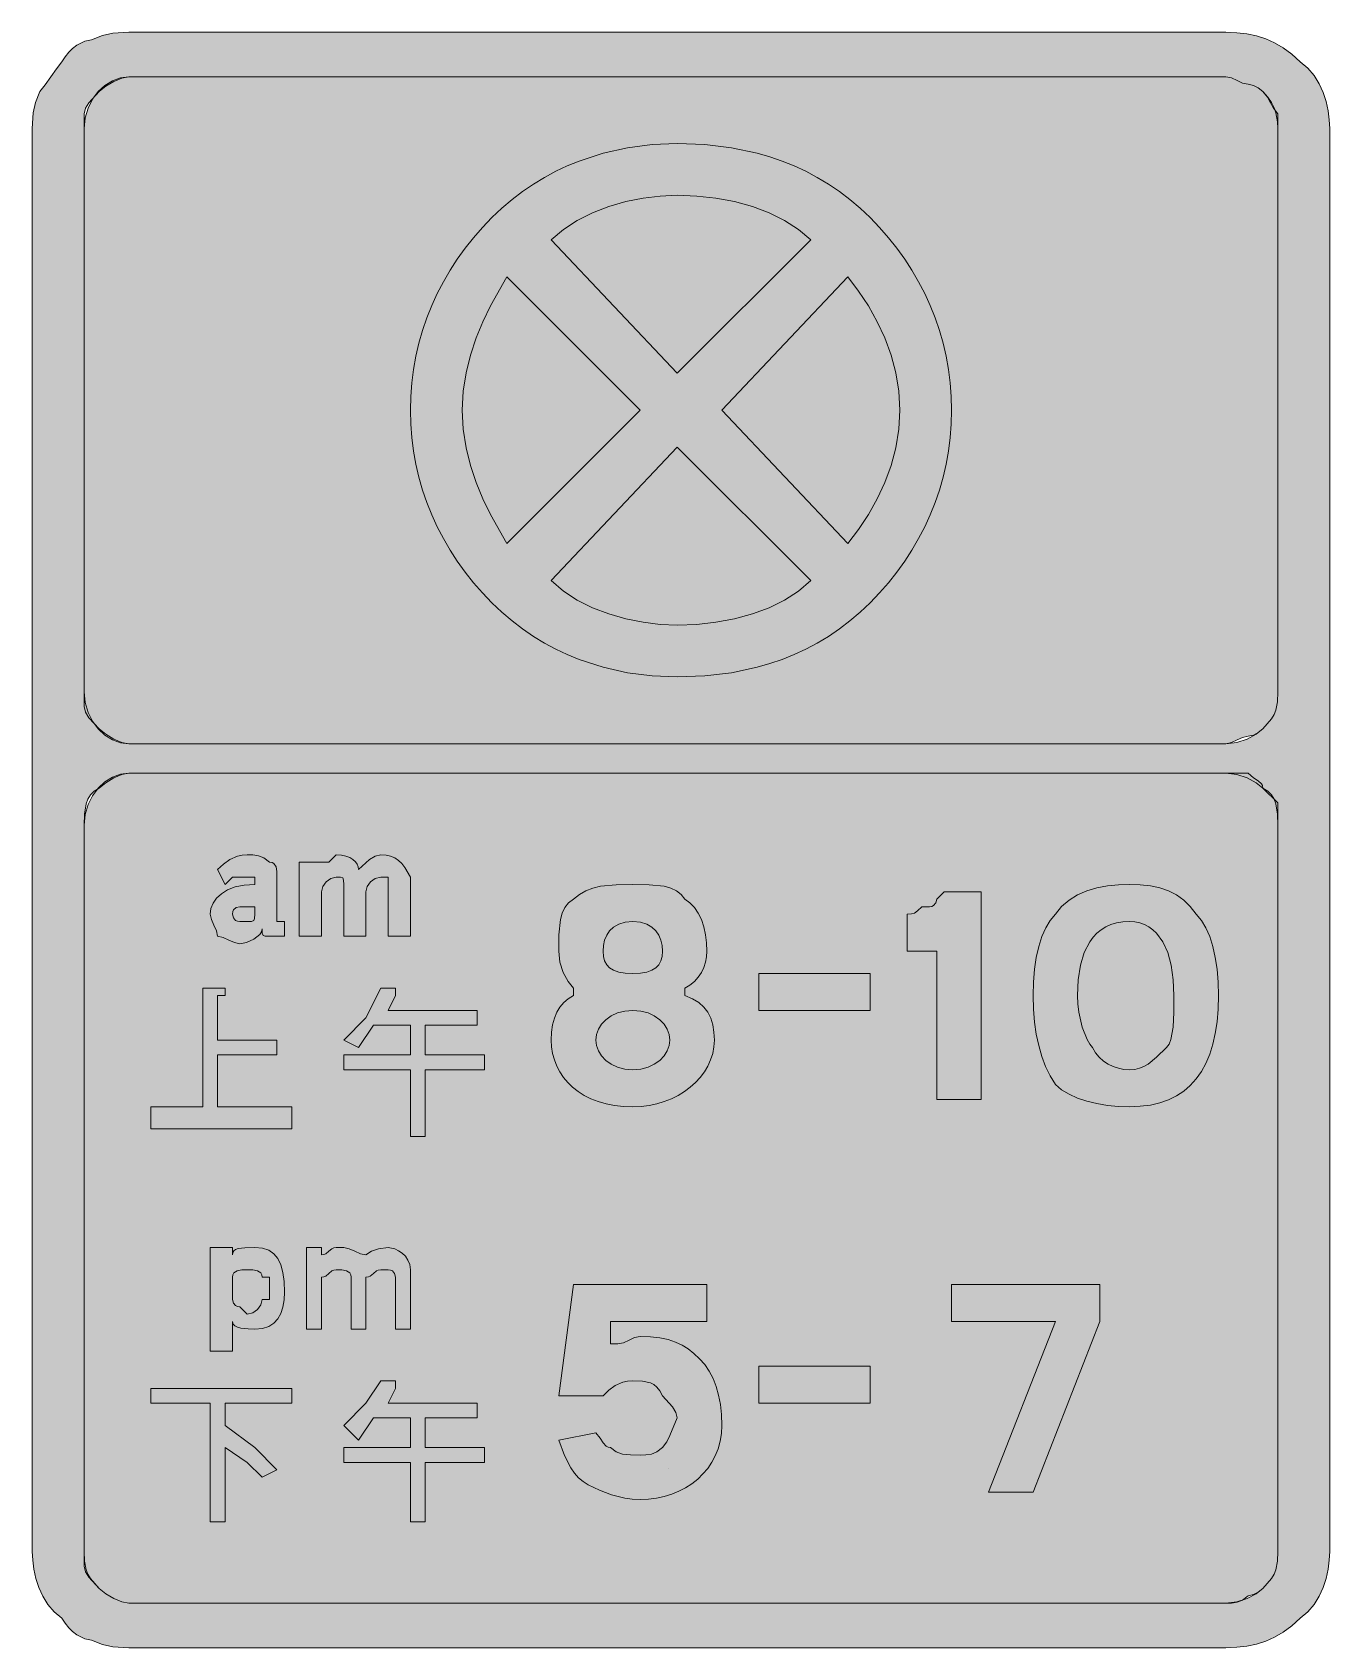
# Model space of a CAD drawing. Header units: metres. Extents: x 179 to 389, y 5 to 267.
import ezdxf

# ---------------------------------------------------------------- set-up
doc = ezdxf.new("R2010")
doc.units = ezdxf.units.M
for name, color, linetype, true_color in [('FILL_BLACK_000000', 7, 'Continuous', 0x000000), ('FILL_BLUE_0000FF', 7, 'Continuous', 0x0000ff), ('FILL_RED_FF0000', 7, 'Continuous', 0xff0000), ('FILL_WHITE_FFFFFF', 7, 'Continuous', 0xffffff), ('STROKE_BLACK_000000', 7, 'Continuous', 0x000000)]:
    doc.layers.add(name, color=color, linetype=linetype, true_color=true_color)

msp = doc.modelspace()

# ---------------------------------------------------------------- hatches: boundary and pattern name
at = {"layer": 'FILL_BLACK_000000', "true_color": 0x000000}
h = msp.add_hatch(color=7, dxfattribs=at)
h.dxf.hatch_style = 1
h.paths.add_polyline_path([(377.11, 266.07), (378.6, 265.59), (380.04, 264.94), (381.43, 264.11), (382.8, 263.08), (384.15, 261.84), (385.39, 260.83), (386.42, 259.65), (387.25, 258.32), (387.9, 256.89), (388.38, 255.41), (388.71, 253.91), (388.89, 252.44), (388.95, 251.04), (388.95, 20.64), (388.89, 19.24), (388.71, 17.77), (388.38, 16.27), (387.9, 14.79), (387.25, 13.36), (386.42, 12.03), (385.39, 10.85), (384.15, 9.84), (382.8, 8.6), (381.43, 7.57), (380.04, 6.74), (378.6, 6.09), (377.11, 5.61), (375.54, 5.28), (373.9, 5.1), (372.15, 5.04), (194.55, 5.04), (192, 5.19), (190.33, 5.55), (188.55, 6.24), (187.46, 6.46), (186.15, 7.14), (185.48, 7.65), (184.84, 8.27), (184.25, 9), (183.75, 9.84), (182.51, 10.85), (181.48, 12.03), (180.65, 13.36), (180, 14.79), (179.52, 16.27), (179.19, 17.77), (179.01, 19.24), (178.95, 20.64), (178.95, 251.04), (179.1, 253.59), (179.46, 255.26), (180.15, 257.04), (181.05, 258.13), (181.95, 259.44), (182.85, 260.75), (183.75, 261.84), (184.25, 262.68), (184.84, 263.42), (185.48, 264.03), (186.15, 264.54), (187.46, 265.22), (188.55, 265.44), (190.33, 266.13), (192, 266.49), (194.55, 266.64), (372.15, 266.64), (373.9, 266.58), (375.54, 266.4), (377.11, 266.07)])
h.paths.add_polyline_path([(190.84, 145.12), (189.75, 144.24), (188.96, 143.74), (188.36, 143.13), (187.94, 142.45), (187.65, 141.69), (187.39, 140.02), (187.35, 138.24), (187.35, 20.64), (187.35, 18.24), (187.56, 17.34), (188.1, 16.44), (189.75, 14.64), (190.84, 13.76), (192.15, 12.99), (193.46, 12.45), (194.55, 12.24), (372.15, 12.24), (373.93, 12.45), (375.6, 12.99), (377.04, 13.76), (378.15, 14.64), (379.54, 16.25), (379.96, 16.96), (380.25, 17.64), (380.51, 19.03), (380.55, 20.64), (380.55, 138.24), (380.51, 140.02), (380.25, 141.69), (379.96, 142.45), (379.54, 143.13), (378.94, 143.74), (378.15, 144.24), (377.04, 145.12), (375.6, 145.89), (373.93, 146.43), (372.15, 146.64), (194.55, 146.64), (193.46, 146.43), (192.15, 145.89), (190.84, 145.12)], flags=16)
h.paths.add_polyline_path([(373.93, 151.65), (375.6, 152.19), (377.04, 152.96), (378.15, 153.84), (379.54, 155.45), (379.96, 156.16), (380.25, 156.84), (380.51, 158.23), (380.55, 159.84), (380.55, 251.04), (380.51, 252.15), (380.25, 253.59), (379.96, 254.4), (379.54, 255.26), (378.94, 256.14), (378.15, 257.04), (377.4, 257.64), (376.63, 258.05), (375.75, 258.24), (374.85, 258.43), (373.95, 258.84), (373.05, 259.25), (372.15, 259.44), (194.55, 259.44), (193.46, 259.23), (192.15, 258.69), (190.84, 257.92), (189.75, 257.04), (188.1, 255.24), (187.56, 254.34), (187.35, 253.44), (187.35, 251.04), (187.35, 159.84), (187.51, 158.1), (187.97, 156.5), (188.68, 155.07), (189.6, 153.84), (190.69, 152.83), (191.91, 152.08), (193.21, 151.6), (194.55, 151.44), (372.15, 151.44), (373.93, 151.65)], flags=16)
h = msp.add_hatch(color=7, dxfattribs=at)
h.dxf.hatch_style = 1
h.paths.add_polyline_path([(217.35, 120.24), (216.66, 120.26), (216.3, 120.39), (216.17, 120.75), (216.15, 121.44), (216.04, 120.99), (215.76, 120.56), (214.8, 119.79), (213.62, 119.25), (212.55, 119.04), (211.65, 119.23), (210.75, 119.64), (209.85, 120.05), (208.95, 120.24), (208.76, 121.14), (208.35, 122.04), (207.94, 122.94), (207.75, 123.84), (207.86, 124.74), (208.2, 125.6), (208.76, 126.41), (209.55, 127.14), (210.56, 127.75), (211.8, 128.23), (213.26, 128.53), (214.95, 128.64), (214.95, 129.84), (213.75, 129.84), (211.35, 129.84), (210.15, 128.64), (208.95, 131.04), (209.87, 131.92), (210.9, 132.69), (212.16, 133.23), (212.9, 133.39), (213.75, 133.44), (214.65, 133.42), (215.55, 133.29), (216.45, 132.93), (217.35, 132.24), (217.75, 132.19), (218.04, 132.03), (218.4, 131.49), (218.53, 130.72), (218.55, 129.84), (218.55, 122.64), (219.75, 122.64), (219.75, 120.24), (217.35, 120.24)])
h.paths.add_polyline_path([(211.86, 122.83), (212.15, 122.69), (212.55, 122.64), (213.75, 122.64), (214.44, 122.66), (214.8, 122.79), (214.93, 123.15), (214.95, 123.84), (214.95, 125.04), (212.55, 125.04), (211.95, 124.89), (211.54, 124.53), (211.4, 124.24), (211.35, 123.84), (211.5, 123.24), (211.86, 122.83)], flags=16)
h = msp.add_hatch(color=7, dxfattribs=at)
h.dxf.hatch_style = 1
h.paths.add_polyline_path([(234.47, 129.63), (233.7, 129.09), (233.16, 128.32), (232.95, 127.44), (232.95, 120.24), (229.35, 120.24), (229.35, 128.64), (229.33, 129.33), (229.2, 129.69), (228.84, 129.82), (228.15, 129.84), (227.27, 129.63), (226.5, 129.09), (225.96, 128.32), (225.75, 127.44), (225.75, 120.24), (222.15, 120.24), (222.15, 132.24), (225.75, 132.24), (226.95, 132.24), (228.15, 133.44), (228.99, 133.39), (229.72, 133.23), (230.34, 133), (230.85, 132.69), (231.24, 132.33), (231.52, 131.92), (231.69, 131.49), (231.75, 131.04), (233.55, 132.69), (234.45, 133.23), (235.35, 133.44), (236.2, 133.38), (236.94, 133.21), (237.61, 132.93), (238.2, 132.54), (238.74, 132.03), (239.23, 131.41), (240.15, 129.84), (240.15, 128.64), (240.15, 120.24), (236.55, 120.24), (236.55, 128.64), (236.55, 129.84), (235.35, 129.84), (234.47, 129.63)])
h = msp.add_hatch(color=7, dxfattribs=at)
h.dxf.hatch_style = 1
h.paths.add_polyline_path([(271.81, 93.12), (270.54, 93.48), (269.37, 93.94), (268.28, 94.48), (267.29, 95.09), (266.4, 95.79), (265.61, 96.56), (264.91, 97.39), (264.32, 98.28), (263.83, 99.22), (263.45, 100.22), (263.17, 101.25), (263.01, 102.33), (262.95, 103.44), (263.01, 104.73), (263.17, 105.91), (263.46, 106.98), (263.85, 107.94), (264.36, 108.78), (264.97, 109.51), (265.71, 110.13), (266.55, 110.64), (266.55, 111.84), (265.67, 112.95), (264.9, 114.39), (264.36, 116.06), (264.15, 117.84), (264.19, 120.5), (264.45, 122.94), (264.74, 124), (265.16, 124.93), (265.76, 125.68), (266.55, 126.24), (267.5, 127.03), (268.56, 127.63), (269.69, 128.05), (270.9, 128.34), (273.47, 128.6), (276.15, 128.64), (278.81, 128.6), (281.25, 128.34), (282.31, 128.05), (283.24, 127.63), (283.99, 127.03), (284.55, 126.24), (285.39, 125.68), (286.12, 124.93), (286.74, 124), (287.25, 122.94), (287.64, 121.76), (287.92, 120.5), (288.09, 119.19), (288.15, 117.84), (288.09, 116.94), (287.92, 116.06), (287.64, 115.2), (287.25, 114.39), (286.74, 113.63), (286.12, 112.95), (285.39, 112.34), (284.55, 111.84), (284.55, 110.64), (285.79, 110.13), (286.82, 109.51), (287.65, 108.78), (288.3, 107.94), (288.78, 106.98), (289.11, 105.91), (289.29, 104.73), (289.35, 103.44), (289.28, 102.33), (289.08, 101.25), (288.75, 100.22), (288.3, 99.22), (287.74, 98.28), (287.07, 97.39), (286.31, 96.56), (285.45, 95.79), (284.51, 95.09), (283.49, 94.48), (282.4, 93.94), (281.25, 93.48), (280.04, 93.12), (278.78, 92.86), (277.48, 92.7), (276.15, 92.64), (274.62, 92.7), (273.17, 92.86), (271.81, 93.12)])
h.paths.add_polyline_path([(272.67, 107.35), (271.8, 106.74), (271.1, 106.01), (270.58, 105.2), (270.26, 104.34), (270.15, 103.44), (270.26, 102.54), (270.58, 101.68), (271.1, 100.87), (271.8, 100.14), (272.67, 99.53), (273.69, 99.05), (274.86, 98.75), (276.15, 98.64), (277.44, 98.75), (278.61, 99.05), (279.63, 99.53), (280.5, 100.14), (281.2, 100.87), (281.72, 101.68), (282.04, 102.54), (282.15, 103.44), (282.04, 104.34), (281.72, 105.2), (281.2, 106.01), (280.5, 106.74), (279.63, 107.35), (278.61, 107.83), (277.44, 108.13), (276.15, 108.24), (274.86, 108.13), (273.69, 107.83), (272.67, 107.35)], flags=16)
h.paths.add_polyline_path([(280.71, 119.6), (280.38, 120.41), (279.9, 121.14), (279.25, 121.75), (278.42, 122.23), (277.39, 122.53), (276.15, 122.64), (274.91, 122.53), (273.88, 122.23), (273.05, 121.75), (272.4, 121.14), (271.92, 120.41), (271.59, 119.6), (271.41, 118.74), (271.35, 117.84), (271.41, 117), (271.59, 116.27), (271.92, 115.65), (272.4, 115.14), (273.05, 114.75), (273.88, 114.46), (274.91, 114.3), (276.15, 114.24), (277.39, 114.3), (278.42, 114.46), (279.25, 114.75), (279.9, 115.14), (280.38, 115.65), (280.71, 116.27), (280.89, 117), (280.95, 117.84), (280.89, 118.74), (280.71, 119.6)], flags=16)
h = msp.add_hatch(color=7, dxfattribs=at)
h.dxf.hatch_style = 1
h.paths.add_polyline_path([(370.72, 106.42), (370.44, 104.52), (370.05, 102.77), (369.54, 101.15), (368.92, 99.67), (368.19, 98.34), (367.35, 97.14), (366.39, 96.09), (365.32, 95.17), (364.14, 94.4), (362.85, 93.76), (361.44, 93.27), (359.92, 92.92), (358.29, 92.71), (356.55, 92.64), (354.75, 92.7), (352.99, 92.86), (351.28, 93.15), (349.65, 93.54), (348.14, 94.05), (346.76, 94.66), (345.56, 95.4), (344.55, 96.24), (343.71, 97.65), (342.97, 99.16), (342.36, 100.8), (341.85, 102.54), (341.46, 104.4), (341.17, 106.36), (341.01, 108.45), (340.95, 110.64), (341.01, 112.83), (341.17, 114.9), (341.46, 116.82), (341.85, 118.59), (342.36, 120.19), (342.98, 121.61), (343.71, 122.83), (344.55, 123.84), (345.56, 125.08), (346.76, 126.11), (348.14, 126.94), (349.65, 127.59), (351.28, 128.07), (352.99, 128.4), (354.75, 128.58), (356.55, 128.64), (358.29, 128.58), (359.92, 128.4), (361.44, 128.07), (362.85, 127.59), (364.14, 126.94), (365.32, 126.11), (366.39, 125.08), (367.35, 123.84), (368.19, 122.83), (368.92, 121.61), (369.54, 120.19), (370.05, 118.59), (370.44, 116.82), (370.72, 114.9), (370.89, 112.83), (370.95, 110.64), (370.89, 108.46), (370.72, 106.42)])
h.paths.add_polyline_path([(363.3, 115.55), (362.74, 117.6), (361.95, 119.34), (360.94, 120.74), (360.35, 121.31), (359.7, 121.78), (359, 122.15), (358.24, 122.42), (357.42, 122.58), (356.55, 122.64), (355.47, 122.58), (354.47, 122.42), (353.55, 122.15), (352.71, 121.78), (351.94, 121.31), (351.26, 120.74), (350.64, 120.08), (350.1, 119.34), (349.23, 117.6), (348.62, 115.55), (348.26, 113.22), (348.15, 110.64), (348.2, 109.29), (348.36, 107.98), (348.9, 105.54), (349.67, 103.55), (350.1, 102.8), (350.55, 102.24), (351.05, 101.4), (351.66, 100.67), (352.34, 100.05), (353.1, 99.54), (353.91, 99.15), (354.77, 98.87), (355.65, 98.7), (356.55, 98.64), (357.4, 98.7), (358.16, 98.87), (358.87, 99.15), (359.55, 99.54), (360.94, 100.67), (362.55, 102.24), (362.95, 102.8), (363.24, 103.55), (363.6, 105.54), (363.73, 107.98), (363.75, 110.64), (363.64, 113.22), (363.3, 115.55)], flags=16)
h = msp.add_hatch(color=7, dxfattribs=at)
h.dxf.hatch_style = 1
h.paths.add_polyline_path([(332.55, 93.84), (325.35, 93.84), (325.35, 117.84), (320.55, 117.84), (320.55, 123.84), (321.26, 123.86), (321.75, 123.99), (322.24, 124.35), (322.95, 125.04), (324.15, 125.04), (324.55, 125.09), (324.84, 125.23), (325.2, 125.64), (325.35, 126.24), (326.55, 127.44), (332.55, 127.44), (332.55, 93.84)])
h = msp.add_hatch(color=7, dxfattribs=at)
h.dxf.hatch_style = 1
h.paths.add_polyline_path([(296.55, 114.24), (314.55, 114.24), (314.55, 108.24), (296.55, 108.24), (296.55, 114.24)])
h = msp.add_hatch(color=7, dxfattribs=at)
h.dxf.hatch_style = 1
h.paths.add_polyline_path([(210.15, 111.84), (210.15, 110.64), (208.95, 110.64), (208.95, 103.44), (218.55, 103.44), (218.55, 101.04), (208.95, 101.04), (208.95, 92.64), (220.95, 92.64), (220.95, 89.04), (198.15, 89.04), (198.15, 92.64), (206.55, 92.64), (206.55, 111.84), (208.95, 111.84), (210.15, 111.84)])
h = msp.add_hatch(color=7, dxfattribs=at)
h.dxf.hatch_style = 1
h.paths.add_polyline_path([(232.95, 107.04), (235.35, 111.84), (237.75, 111.84), (237.75, 110.64), (236.55, 108.24), (250.95, 108.24), (250.95, 105.84), (242.55, 105.84), (242.55, 101.04), (252.15, 101.04), (252.15, 98.64), (242.55, 98.64), (242.55, 87.84), (240.15, 87.84), (240.15, 98.64), (229.35, 98.64), (229.35, 101.04), (240.15, 101.04), (240.15, 105.84), (234.15, 105.84), (231.75, 102.24), (229.35, 103.44), (232.95, 107.04)])
h = msp.add_hatch(color=7, dxfattribs=at)
h.dxf.hatch_style = 1
h.paths.add_polyline_path([(219.51, 60.18), (219.18, 59.16), (218.7, 58.29), (218.05, 57.59), (217.22, 57.07), (216.19, 56.75), (214.95, 56.64), (213.88, 56.66), (212.7, 56.79), (212.17, 56.93), (211.74, 57.15), (211.46, 57.44), (211.35, 57.84), (211.35, 53.04), (207.75, 53.04), (207.75, 69.84), (211.35, 69.84), (211.35, 68.64), (211.41, 69.04), (211.57, 69.33), (211.86, 69.55), (212.25, 69.69), (213.37, 69.82), (214.95, 69.84), (216.19, 69.73), (217.22, 69.39), (218.05, 68.83), (218.7, 68.04), (219.18, 67.03), (219.51, 65.79), (219.69, 64.33), (219.75, 62.64), (219.69, 61.35), (219.51, 60.18)])
h.paths.add_polyline_path([(215.4, 59.79), (215.94, 60.56), (216.15, 61.44), (217.35, 61.44), (217.35, 63.84), (217.35, 65.04), (216.15, 65.04), (216.1, 65.44), (215.94, 65.73), (215.4, 66.09), (214.63, 66.22), (213.75, 66.24), (212.87, 66.22), (212.1, 66.09), (211.56, 65.73), (211.4, 65.44), (211.35, 65.04), (211.35, 61.44), (211.5, 60.84), (211.86, 60.43), (212.15, 60.29), (212.55, 60.24), (213.75, 59.04), (214.63, 59.25), (215.4, 59.79)], flags=16)
h = msp.add_hatch(color=7, dxfattribs=at)
h.dxf.hatch_style = 1
h.paths.add_polyline_path([(234.95, 66.19), (234.64, 66.05), (234.15, 65.64), (233.66, 65.23), (233.35, 65.09), (232.95, 65.04), (232.95, 56.64), (230.55, 56.64), (230.55, 65.04), (230.5, 65.44), (230.34, 65.73), (229.8, 66.09), (229.03, 66.22), (228.15, 66.24), (227.75, 66.19), (227.44, 66.05), (226.95, 65.64), (226.46, 65.23), (226.15, 65.09), (225.75, 65.04), (225.75, 56.64), (223.35, 56.64), (223.35, 69.84), (225.75, 69.84), (225.75, 68.64), (226.15, 68.69), (226.46, 68.83), (226.95, 69.24), (227.44, 69.65), (227.75, 69.79), (228.15, 69.84), (229.35, 69.84), (230.25, 69.65), (231.15, 69.24), (232.05, 68.83), (232.95, 68.64), (233.85, 69.24), (234.97, 69.65), (236.55, 69.84), (237.62, 69.62), (238.22, 69.33), (238.8, 68.94), (239.33, 68.43), (239.76, 67.82), (240.04, 67.08), (240.15, 66.24), (240.15, 56.64), (237.75, 56.64), (237.75, 65.04), (237.6, 65.64), (237.24, 66.05), (236.95, 66.19), (236.55, 66.24), (235.35, 66.24), (234.95, 66.19)])
h = msp.add_hatch(color=7, dxfattribs=at)
h.dxf.hatch_style = 1
h.paths.add_polyline_path([(278.25, 36.26), (279.15, 36.39), (280.05, 36.75), (280.95, 37.44), (281.66, 38.36), (282.15, 39.39), (283.35, 42.24), (283.14, 43.14), (282.6, 44.04), (280.95, 45.84), (280.5, 46.63), (280.03, 47.23), (279.54, 47.65), (279, 47.94), (277.74, 48.2), (276.15, 48.24), (275.3, 48.19), (274.56, 48.03), (273.3, 47.49), (272.27, 46.72), (271.35, 45.84), (264.15, 45.84), (266.55, 63.84), (288.15, 63.84), (288.15, 57.84), (272.55, 57.84), (272.55, 55.44), (272.55, 54.24), (273.75, 54.24), (274.65, 54.43), (275.55, 54.84), (276.45, 55.25), (277.35, 55.44), (279.04, 55.38), (280.54, 55.22), (281.86, 54.93), (283.05, 54.54), (284.12, 54.03), (285.11, 53.42), (286.05, 52.68), (286.95, 51.84), (287.79, 50.88), (288.52, 49.81), (289.14, 48.63), (289.65, 47.34), (290.04, 45.93), (290.33, 44.41), (290.49, 42.78), (290.55, 41.04), (290.48, 39.72), (290.28, 38.46), (289.95, 37.26), (289.5, 36.13), (288.94, 35.07), (288.27, 34.08), (287.51, 33.17), (286.65, 32.34), (285.71, 31.6), (284.69, 30.94), (283.6, 30.37), (282.45, 29.9), (281.24, 29.53), (279.98, 29.26), (278.68, 29.1), (277.35, 29.04), (276.05, 29.09), (274.86, 29.25), (272.7, 29.79), (270.77, 30.56), (268.95, 31.44), (268.1, 31.95), (267.36, 32.56), (266.69, 33.3), (266.1, 34.14), (265.07, 36.17), (264.15, 38.64), (270.15, 39.84), (270.86, 38.96), (271.35, 38.19), (271.84, 37.65), (272.15, 37.49), (272.55, 37.44), (273.47, 36.75), (274.5, 36.39), (275.76, 36.26), (277.35, 36.24), (278.25, 36.26)])
h = msp.add_hatch(color=7, dxfattribs=at)
h.dxf.hatch_style = 1
h.paths.add_polyline_path([(344.55, 57.84), (327.75, 57.84), (327.75, 63.84), (351.75, 63.84), (351.75, 57.84), (340.95, 30.24), (333.75, 30.24), (344.55, 57.84)])
h = msp.add_hatch(color=7, dxfattribs=at)
h.dxf.hatch_style = 1
h.paths.add_polyline_path([(296.55, 50.64), (314.55, 50.64), (314.55, 44.64), (296.55, 44.64), (296.55, 50.64)])
h = msp.add_hatch(color=7, dxfattribs=at)
h.dxf.hatch_style = 1
h.paths.add_polyline_path([(232.95, 44.64), (235.35, 48.24), (237.75, 48.24), (237.75, 47.04), (236.55, 44.64), (250.95, 44.64), (250.95, 42.24), (242.55, 42.24), (242.55, 37.44), (252.15, 37.44), (252.15, 35.04), (242.55, 35.04), (242.55, 25.44), (240.15, 25.44), (240.15, 35.04), (229.35, 35.04), (229.35, 37.44), (240.15, 37.44), (240.15, 42.24), (234.15, 42.24), (231.75, 38.64), (229.35, 41.04), (232.95, 44.64)])
h = msp.add_hatch(color=7, dxfattribs=at)
h.dxf.hatch_style = 1
h.paths.add_polyline_path([(220.95, 47.04), (220.95, 44.64), (210.15, 44.64), (210.15, 41.04), (214.95, 37.44), (218.55, 33.84), (216.15, 32.64), (213.75, 35.04), (210.15, 37.44), (210.15, 25.44), (207.75, 25.44), (207.75, 44.64), (198.15, 44.64), (198.15, 47.04), (220.95, 47.04)])
at = {"layer": 'FILL_BLUE_0000FF', "true_color": 0x0000ff}
h = msp.add_hatch(color=7, dxfattribs=at)
h.dxf.hatch_style = 1
h.paths.add_polyline_path([(264.91, 234.73), (267.15, 236.19), (269.62, 237.43), (272.25, 238.44), (275, 239.23), (277.8, 239.79), (280.6, 240.13), (283.35, 240.24), (286.49, 240.13), (289.59, 239.79), (292.61, 239.23), (295.5, 238.44), (298.22, 237.43), (300.73, 236.19), (302.99, 234.73), (304.95, 233.04), (283.35, 211.44), (262.95, 233.04), (264.91, 234.73)])
h = msp.add_hatch(color=7, dxfattribs=at)
h.dxf.hatch_style = 1
h.paths.add_polyline_path([(277.35, 205.44), (255.75, 183.84), (253.11, 188.57), (251.89, 191.1), (250.8, 193.74), (249.88, 196.5), (249.17, 199.37), (248.71, 202.35), (248.55, 205.44), (248.71, 208.53), (249.17, 211.52), (249.88, 214.38), (250.8, 217.14), (251.89, 219.78), (253.11, 222.32), (255.75, 227.04), (277.35, 205.44)])
h = msp.add_hatch(color=7, dxfattribs=at)
h.dxf.hatch_style = 1
h.paths.add_polyline_path([(290.55, 205.44), (310.95, 227.04), (312.69, 224.73), (314.29, 222.32), (315.72, 219.78), (316.95, 217.14), (317.96, 214.38), (318.71, 211.52), (319.19, 208.53), (319.35, 205.44), (319.19, 202.35), (318.71, 199.37), (317.96, 196.5), (316.95, 193.74), (315.72, 191.1), (314.29, 188.57), (312.69, 186.15), (310.95, 183.84), (290.55, 205.44)])
h = msp.add_hatch(color=7, dxfattribs=at)
h.dxf.hatch_style = 1
h.paths.add_polyline_path([(283.35, 199.44), (304.95, 177.84), (302.99, 176.15), (300.73, 174.69), (298.22, 173.45), (295.5, 172.44), (292.61, 171.65), (289.59, 171.09), (286.49, 170.75), (283.35, 170.64), (280.6, 170.75), (277.8, 171.09), (275, 171.65), (272.25, 172.44), (269.62, 173.45), (267.15, 174.69), (264.91, 176.15), (262.95, 177.84), (283.35, 199.44)])
at = {"layer": 'FILL_RED_FF0000', "true_color": 0xff0000}
h = msp.add_hatch(color=7, dxfattribs=at)
h.dxf.hatch_style = 1
h.paths.add_polyline_path([(327.69, 203.2), (327.53, 201), (327.25, 198.82), (326.87, 196.68), (326.38, 194.58), (325.79, 192.51), (325.09, 190.48), (324.3, 188.49), (323.41, 186.54), (322.42, 184.64), (321.33, 182.78), (320.16, 180.97), (318.89, 179.21), (317.53, 177.5), (316.08, 175.84), (314.55, 174.24), (312.95, 172.72), (311.29, 171.31), (309.58, 170.01), (307.82, 168.82), (306.01, 167.73), (304.15, 166.75), (302.25, 165.87), (300.3, 165.09), (298.31, 164.41), (296.28, 163.82), (292.11, 162.93), (287.79, 162.41), (283.35, 162.24), (279.3, 162.41), (275.29, 162.93), (271.33, 163.82), (267.45, 165.09), (265.55, 165.87), (263.69, 166.75), (261.85, 167.73), (260.06, 168.82), (258.31, 170.01), (256.61, 171.31), (254.95, 172.72), (253.35, 174.24), (251.82, 175.84), (250.37, 177.5), (249.01, 179.21), (247.74, 180.97), (246.57, 182.78), (245.48, 184.64), (244.49, 186.54), (243.6, 188.49), (242.81, 190.48), (242.11, 192.51), (241.52, 194.58), (241.03, 196.68), (240.65, 198.82), (240.37, 201), (240.21, 203.2), (240.15, 205.44), (240.21, 207.68), (240.37, 209.88), (240.65, 212.06), (241.03, 214.2), (241.52, 216.3), (242.11, 218.37), (242.81, 220.4), (243.6, 222.39), (244.49, 224.34), (245.48, 226.24), (246.57, 228.1), (247.74, 229.91), (249.01, 231.67), (250.37, 233.38), (251.82, 235.04), (253.35, 236.64), (254.95, 238.16), (256.61, 239.57), (258.31, 240.87), (260.06, 242.06), (261.85, 243.15), (263.69, 244.13), (265.55, 245.01), (267.45, 245.79), (271.33, 247.06), (275.29, 247.95), (279.3, 248.47), (283.35, 248.64), (287.79, 248.47), (292.11, 247.95), (296.28, 247.06), (298.31, 246.47), (300.3, 245.79), (302.25, 245.01), (304.15, 244.13), (306.01, 243.15), (307.82, 242.06), (309.58, 240.87), (311.29, 239.57), (312.95, 238.16), (314.55, 236.64), (316.08, 235.04), (317.53, 233.38), (318.89, 231.67), (320.16, 229.91), (321.33, 228.1), (322.42, 226.24), (323.41, 224.34), (324.3, 222.39), (325.09, 220.4), (325.79, 218.37), (326.38, 216.3), (326.87, 214.2), (327.25, 212.06), (327.53, 209.88), (327.69, 207.68), (327.75, 205.44), (327.69, 203.2)])
at = {"layer": 'FILL_WHITE_FFFFFF', "true_color": 0xffffff}
h = msp.add_hatch(color=7, dxfattribs=at)
h.dxf.hatch_style = 1
h.paths.add_polyline_path([(372.15, 259.44), (373.05, 259.25), (373.95, 258.84), (374.85, 258.43), (375.75, 258.24), (376.63, 258.05), (377.4, 257.64), (378.15, 257.04), (378.86, 256.14), (379.35, 255.24), (379.84, 254.34), (380.55, 253.44), (380.55, 251.04), (380.55, 159.84), (380.51, 158.23), (380.25, 156.84), (379.96, 156.16), (379.54, 155.45), (378.15, 153.84), (377.4, 153.24), (376.63, 152.83), (375.75, 152.64), (374.85, 152.45), (373.95, 152.04), (373.05, 151.63), (372.15, 151.44), (194.55, 151.44), (193.46, 151.65), (192.15, 152.19), (190.84, 152.96), (189.75, 153.84), (188.1, 155.64), (187.56, 156.54), (187.35, 157.44), (187.35, 159.84), (187.35, 251.04), (187.51, 252.78), (187.97, 254.38), (188.68, 255.81), (189.6, 257.04), (190.69, 258.05), (191.91, 258.8), (193.21, 259.28), (194.55, 259.44), (372.15, 259.44)])
h = msp.add_hatch(color=7, dxfattribs=at)
h.dxf.hatch_style = 1
h.paths.add_polyline_path([(372.15, 146.64), (375.75, 146.64), (376.63, 145.93), (377.4, 145.44), (377.94, 144.95), (378.1, 144.64), (378.15, 144.24), (380.55, 141.84), (380.55, 138.24), (380.55, 20.64), (380.51, 19.03), (380.25, 17.64), (379.96, 16.96), (379.54, 16.25), (378.15, 14.64), (377.4, 14.04), (376.63, 13.63), (375.75, 13.44), (374.85, 12.75), (373.95, 12.39), (373.05, 12.26), (372.15, 12.24), (194.55, 12.24), (193.46, 12.45), (192.15, 12.99), (190.84, 13.76), (189.75, 14.64), (188.36, 16.25), (187.94, 16.96), (187.65, 17.64), (187.39, 19.03), (187.35, 20.64), (187.35, 138.24), (187.51, 139.98), (187.97, 141.58), (188.68, 143.01), (189.6, 144.24), (190.69, 145.25), (191.91, 146), (193.21, 146.48), (194.55, 146.64), (372.15, 146.64)])

# ---------------------------------------------------------------- linework, layer by layer
at = {"layer": 'FILL_BLACK_000000', "lineweight": 0, "true_color": 0x000000}
for points in [[(377.11, 266.07), (378.6, 265.59), (380.04, 264.94), (381.43, 264.11), (382.8, 263.08), (384.15, 261.84), (385.39, 260.83), (386.42, 259.65), (387.25, 258.32), (387.9, 256.89), (388.38, 255.41), (388.71, 253.91), (388.89, 252.44), (388.95, 251.04), (388.95, 20.64), (388.89, 19.24), (388.71, 17.77), (388.38, 16.27), (387.9, 14.79), (387.25, 13.36), (386.42, 12.03), (385.39, 10.85), (384.15, 9.84), (382.8, 8.6), (381.43, 7.57), (380.04, 6.74), (378.6, 6.09), (377.11, 5.61), (375.54, 5.28), (373.9, 5.1), (372.15, 5.04), (194.55, 5.04), (192, 5.19), (190.33, 5.55), (188.55, 6.24), (187.46, 6.46), (186.15, 7.14), (185.48, 7.65), (184.84, 8.27), (184.25, 9), (183.75, 9.84), (182.51, 10.85), (181.48, 12.03), (180.65, 13.36), (180, 14.79), (179.52, 16.27), (179.19, 17.77), (179.01, 19.24), (178.95, 20.64), (178.95, 251.04), (179.1, 253.59), (179.46, 255.26), (180.15, 257.04), (181.05, 258.13), (181.95, 259.44), (182.85, 260.75), (183.75, 261.84), (184.25, 262.68), (184.84, 263.42), (185.48, 264.03), (186.15, 264.54), (187.46, 265.22), (188.55, 265.44), (190.33, 266.13), (192, 266.49), (194.55, 266.64), (372.15, 266.64), (373.9, 266.58), (375.54, 266.4)], [(373.93, 151.65), (375.6, 152.19), (377.04, 152.96), (378.15, 153.84), (379.54, 155.45), (379.96, 156.16), (380.25, 156.84), (380.51, 158.23), (380.55, 159.84), (380.55, 251.04), (380.51, 252.15), (380.25, 253.59), (379.96, 254.4), (379.54, 255.26), (378.94, 256.14), (378.15, 257.04), (377.4, 257.64), (376.63, 258.05), (375.75, 258.24), (374.85, 258.43), (373.95, 258.84), (373.05, 259.25), (372.15, 259.44), (194.55, 259.44), (193.46, 259.23), (192.15, 258.69), (190.84, 257.92), (189.75, 257.04), (188.1, 255.24), (187.56, 254.34), (187.35, 253.44), (187.35, 251.04), (187.35, 159.84), (187.51, 158.1), (187.97, 156.5), (188.68, 155.07), (189.6, 153.84), (190.69, 152.83), (191.91, 152.08), (193.21, 151.6), (194.55, 151.44), (372.15, 151.44)], [(190.84, 145.12), (189.75, 144.24), (188.96, 143.74), (188.36, 143.13), (187.94, 142.45), (187.65, 141.69), (187.39, 140.02), (187.35, 138.24), (187.35, 20.64), (187.35, 18.24), (187.56, 17.34), (188.1, 16.44), (189.75, 14.64), (190.84, 13.76), (192.15, 12.99), (193.46, 12.45), (194.55, 12.24), (372.15, 12.24), (373.93, 12.45), (375.6, 12.99), (377.04, 13.76), (378.15, 14.64), (379.54, 16.25), (379.96, 16.96), (380.25, 17.64), (380.51, 19.03), (380.55, 20.64), (380.55, 138.24), (380.51, 140.02), (380.25, 141.69), (379.96, 142.45), (379.54, 143.13), (378.94, 143.74), (378.15, 144.24), (377.04, 145.12), (375.6, 145.89), (373.93, 146.43), (372.15, 146.64), (194.55, 146.64), (193.46, 146.43), (192.15, 145.89)], [(217.35, 120.24), (216.66, 120.26), (216.3, 120.39), (216.17, 120.75), (216.15, 121.44), (216.04, 120.99), (215.76, 120.56), (214.8, 119.79), (213.62, 119.25), (212.55, 119.04), (211.65, 119.23), (210.75, 119.64), (209.85, 120.05), (208.95, 120.24), (208.76, 121.14), (208.35, 122.04), (207.94, 122.94), (207.75, 123.84), (207.86, 124.74), (208.2, 125.6), (208.76, 126.41), (209.55, 127.14), (210.56, 127.75), (211.8, 128.23), (213.26, 128.53), (214.95, 128.64), (214.95, 129.84), (213.75, 129.84), (211.35, 129.84), (210.15, 128.64), (208.95, 131.04), (209.87, 131.92), (210.9, 132.69), (212.16, 133.23), (212.9, 133.39), (213.75, 133.44), (214.65, 133.42), (215.55, 133.29), (216.45, 132.93), (217.35, 132.24), (217.75, 132.19), (218.04, 132.03), (218.4, 131.49), (218.53, 130.72), (218.55, 129.84), (218.55, 122.64), (219.75, 122.64), (219.75, 120.24)], [(234.47, 129.63), (233.7, 129.09), (233.16, 128.32), (232.95, 127.44), (232.95, 120.24), (229.35, 120.24), (229.35, 128.64), (229.33, 129.33), (229.2, 129.69), (228.84, 129.82), (228.15, 129.84), (227.27, 129.63), (226.5, 129.09), (225.96, 128.32), (225.75, 127.44), (225.75, 120.24), (222.15, 120.24), (222.15, 132.24), (225.75, 132.24), (226.95, 132.24), (228.15, 133.44), (228.99, 133.39), (229.72, 133.23), (230.34, 133), (230.85, 132.69), (231.24, 132.33), (231.52, 131.92), (231.69, 131.49), (231.75, 131.04), (233.55, 132.69), (234.45, 133.23), (235.35, 133.44), (236.2, 133.38), (236.94, 133.21), (237.61, 132.93), (238.2, 132.54), (238.74, 132.03), (239.23, 131.41), (240.15, 129.84), (240.15, 128.64), (240.15, 120.24), (236.55, 120.24), (236.55, 128.64), (236.55, 129.84), (235.35, 129.84)], [(271.81, 93.12), (270.54, 93.48), (269.37, 93.94), (268.28, 94.48), (267.29, 95.09), (266.4, 95.79), (265.61, 96.56), (264.91, 97.39), (264.32, 98.28), (263.83, 99.22), (263.45, 100.22), (263.17, 101.25), (263.01, 102.33), (262.95, 103.44), (263.01, 104.73), (263.17, 105.91), (263.46, 106.98), (263.85, 107.94), (264.36, 108.78), (264.97, 109.51), (265.71, 110.13), (266.55, 110.64), (266.55, 111.84), (265.67, 112.95), (264.9, 114.39), (264.36, 116.06), (264.15, 117.84), (264.19, 120.5), (264.45, 122.94), (264.74, 124), (265.16, 124.93), (265.76, 125.68), (266.55, 126.24), (267.5, 127.03), (268.56, 127.63), (269.69, 128.05), (270.9, 128.34), (273.47, 128.6), (276.15, 128.64), (278.81, 128.6), (281.25, 128.34), (282.31, 128.05), (283.24, 127.63), (283.99, 127.03), (284.55, 126.24), (285.39, 125.68), (286.12, 124.93), (286.74, 124), (287.25, 122.94), (287.64, 121.76), (287.92, 120.5), (288.09, 119.19), (288.15, 117.84), (288.09, 116.94), (287.92, 116.06), (287.64, 115.2), (287.25, 114.39), (286.74, 113.63), (286.12, 112.95), (285.39, 112.34), (284.55, 111.84), (284.55, 110.64), (285.79, 110.13), (286.82, 109.51), (287.65, 108.78), (288.3, 107.94), (288.78, 106.98), (289.11, 105.91), (289.29, 104.73), (289.35, 103.44), (289.28, 102.33), (289.08, 101.25), (288.75, 100.22), (288.3, 99.22), (287.74, 98.28), (287.07, 97.39), (286.31, 96.56), (285.45, 95.79), (284.51, 95.09), (283.49, 94.48), (282.4, 93.94), (281.25, 93.48), (280.04, 93.12), (278.78, 92.86), (277.48, 92.7), (276.15, 92.64), (274.62, 92.7), (273.17, 92.86)], [(370.72, 106.42), (370.44, 104.52), (370.05, 102.77), (369.54, 101.15), (368.92, 99.67), (368.19, 98.34), (367.35, 97.14), (366.39, 96.09), (365.32, 95.17), (364.14, 94.4), (362.85, 93.76), (361.44, 93.27), (359.92, 92.92), (358.29, 92.71), (356.55, 92.64), (354.75, 92.7), (352.99, 92.86), (351.28, 93.15), (349.65, 93.54), (348.14, 94.05), (346.76, 94.66), (345.56, 95.4), (344.55, 96.24), (343.71, 97.65), (342.97, 99.16), (342.36, 100.8), (341.85, 102.54), (341.46, 104.4), (341.17, 106.36), (341.01, 108.45), (340.95, 110.64), (341.01, 112.83), (341.17, 114.9), (341.46, 116.82), (341.85, 118.59), (342.36, 120.19), (342.98, 121.61), (343.71, 122.83), (344.55, 123.84), (345.56, 125.08), (346.76, 126.11), (348.14, 126.94), (349.65, 127.59), (351.28, 128.07), (352.99, 128.4), (354.75, 128.58), (356.55, 128.64), (358.29, 128.58), (359.92, 128.4), (361.44, 128.07), (362.85, 127.59), (364.14, 126.94), (365.32, 126.11), (366.39, 125.08), (367.35, 123.84), (368.19, 122.83), (368.92, 121.61), (369.54, 120.19), (370.05, 118.59), (370.44, 116.82), (370.72, 114.9), (370.89, 112.83), (370.95, 110.64), (370.89, 108.46)], [(332.55, 93.84), (325.35, 93.84), (325.35, 117.84), (320.55, 117.84), (320.55, 123.84), (321.26, 123.86), (321.75, 123.99), (322.24, 124.35), (322.95, 125.04), (324.15, 125.04), (324.55, 125.09), (324.84, 125.23), (325.2, 125.64), (325.35, 126.24), (326.55, 127.44), (332.55, 127.44)], [(211.86, 122.83), (212.15, 122.69), (212.55, 122.64), (213.75, 122.64), (214.44, 122.66), (214.8, 122.79), (214.93, 123.15), (214.95, 123.84), (214.95, 125.04), (212.55, 125.04), (211.95, 124.89), (211.54, 124.53), (211.4, 124.24), (211.35, 123.84), (211.5, 123.24)], [(280.71, 119.6), (280.38, 120.41), (279.9, 121.14), (279.25, 121.75), (278.42, 122.23), (277.39, 122.53), (276.15, 122.64), (274.91, 122.53), (273.88, 122.23), (273.05, 121.75), (272.4, 121.14), (271.92, 120.41), (271.59, 119.6), (271.41, 118.74), (271.35, 117.84), (271.41, 117), (271.59, 116.27), (271.92, 115.65), (272.4, 115.14), (273.05, 114.75), (273.88, 114.46), (274.91, 114.3), (276.15, 114.24), (277.39, 114.3), (278.42, 114.46), (279.25, 114.75), (279.9, 115.14), (280.38, 115.65), (280.71, 116.27), (280.89, 117), (280.95, 117.84), (280.89, 118.74)], [(363.3, 115.55), (362.74, 117.6), (361.95, 119.34), (360.94, 120.74), (360.35, 121.31), (359.7, 121.78), (359, 122.15), (358.24, 122.42), (357.42, 122.58), (356.55, 122.64), (355.47, 122.58), (354.47, 122.42), (353.55, 122.15), (352.71, 121.78), (351.94, 121.31), (351.26, 120.74), (350.64, 120.08), (350.1, 119.34), (349.23, 117.6), (348.62, 115.55), (348.26, 113.22), (348.15, 110.64), (348.2, 109.29), (348.36, 107.98), (348.9, 105.54), (349.67, 103.55), (350.1, 102.8), (350.55, 102.24), (351.05, 101.4), (351.66, 100.67), (352.34, 100.05), (353.1, 99.54), (353.91, 99.15), (354.77, 98.87), (355.65, 98.7), (356.55, 98.64), (357.4, 98.7), (358.16, 98.87), (358.87, 99.15), (359.55, 99.54), (360.94, 100.67), (362.55, 102.24), (362.95, 102.8), (363.24, 103.55), (363.6, 105.54), (363.73, 107.98), (363.75, 110.64), (363.64, 113.22)], [(296.55, 114.24), (314.55, 114.24), (314.55, 108.24), (296.55, 108.24)], [(210.15, 111.84), (210.15, 110.64), (208.95, 110.64), (208.95, 103.44), (218.55, 103.44), (218.55, 101.04), (208.95, 101.04), (208.95, 92.64), (220.95, 92.64), (220.95, 89.04), (198.15, 89.04), (198.15, 92.64), (206.55, 92.64), (206.55, 111.84), (208.95, 111.84)], [(232.95, 107.04), (235.35, 111.84), (237.75, 111.84), (237.75, 110.64), (236.55, 108.24), (250.95, 108.24), (250.95, 105.84), (242.55, 105.84), (242.55, 101.04), (252.15, 101.04), (252.15, 98.64), (242.55, 98.64), (242.55, 87.84), (240.15, 87.84), (240.15, 98.64), (229.35, 98.64), (229.35, 101.04), (240.15, 101.04), (240.15, 105.84), (234.15, 105.84), (231.75, 102.24), (229.35, 103.44)], [(272.67, 107.35), (271.8, 106.74), (271.1, 106.01), (270.58, 105.2), (270.26, 104.34), (270.15, 103.44), (270.26, 102.54), (270.58, 101.68), (271.1, 100.87), (271.8, 100.14), (272.67, 99.53), (273.69, 99.05), (274.86, 98.75), (276.15, 98.64), (277.44, 98.75), (278.61, 99.05), (279.63, 99.53), (280.5, 100.14), (281.2, 100.87), (281.72, 101.68), (282.04, 102.54), (282.15, 103.44), (282.04, 104.34), (281.72, 105.2), (281.2, 106.01), (280.5, 106.74), (279.63, 107.35), (278.61, 107.83), (277.44, 108.13), (276.15, 108.24), (274.86, 108.13), (273.69, 107.83)], [(219.51, 60.18), (219.18, 59.16), (218.7, 58.29), (218.05, 57.59), (217.22, 57.07), (216.19, 56.75), (214.95, 56.64), (213.88, 56.66), (212.7, 56.79), (212.17, 56.93), (211.74, 57.15), (211.46, 57.44), (211.35, 57.84), (211.35, 53.04), (207.75, 53.04), (207.75, 69.84), (211.35, 69.84), (211.35, 68.64), (211.41, 69.04), (211.57, 69.33), (211.86, 69.55), (212.25, 69.69), (213.37, 69.82), (214.95, 69.84), (216.19, 69.73), (217.22, 69.39), (218.05, 68.83), (218.7, 68.04), (219.18, 67.03), (219.51, 65.79), (219.69, 64.33), (219.75, 62.64), (219.69, 61.35)], [(234.95, 66.19), (234.64, 66.05), (234.15, 65.64), (233.66, 65.23), (233.35, 65.09), (232.95, 65.04), (232.95, 56.64), (230.55, 56.64), (230.55, 65.04), (230.5, 65.44), (230.34, 65.73), (229.8, 66.09), (229.03, 66.22), (228.15, 66.24), (227.75, 66.19), (227.44, 66.05), (226.95, 65.64), (226.46, 65.23), (226.15, 65.09), (225.75, 65.04), (225.75, 56.64), (223.35, 56.64), (223.35, 69.84), (225.75, 69.84), (225.75, 68.64), (226.15, 68.69), (226.46, 68.83), (226.95, 69.24), (227.44, 69.65), (227.75, 69.79), (228.15, 69.84), (229.35, 69.84), (230.25, 69.65), (231.15, 69.24), (232.05, 68.83), (232.95, 68.64), (233.85, 69.24), (234.97, 69.65), (236.55, 69.84), (237.62, 69.62), (238.22, 69.33), (238.8, 68.94), (239.33, 68.43), (239.76, 67.82), (240.04, 67.08), (240.15, 66.24), (240.15, 56.64), (237.75, 56.64), (237.75, 65.04), (237.6, 65.64), (237.24, 66.05), (236.95, 66.19), (236.55, 66.24), (235.35, 66.24)], [(215.4, 59.79), (215.94, 60.56), (216.15, 61.44), (217.35, 61.44), (217.35, 63.84), (217.35, 65.04), (216.15, 65.04), (216.1, 65.44), (215.94, 65.73), (215.4, 66.09), (214.63, 66.22), (213.75, 66.24), (212.87, 66.22), (212.1, 66.09), (211.56, 65.73), (211.4, 65.44), (211.35, 65.04), (211.35, 61.44), (211.5, 60.84), (211.86, 60.43), (212.15, 60.29), (212.55, 60.24), (213.75, 59.04), (214.63, 59.25)], [(278.25, 36.26), (279.15, 36.39), (280.05, 36.75), (280.95, 37.44), (281.66, 38.36), (282.15, 39.39), (283.35, 42.24), (283.14, 43.14), (282.6, 44.04), (280.95, 45.84), (280.5, 46.63), (280.03, 47.23), (279.54, 47.65), (279, 47.94), (277.74, 48.2), (276.15, 48.24), (275.3, 48.19), (274.56, 48.03), (273.3, 47.49), (272.27, 46.72), (271.35, 45.84), (264.15, 45.84), (266.55, 63.84), (288.15, 63.84), (288.15, 57.84), (272.55, 57.84), (272.55, 55.44), (272.55, 54.24), (273.75, 54.24), (274.65, 54.43), (275.55, 54.84), (276.45, 55.25), (277.35, 55.44), (279.04, 55.38), (280.54, 55.22), (281.86, 54.93), (283.05, 54.54), (284.12, 54.03), (285.11, 53.42), (286.05, 52.68), (286.95, 51.84), (287.79, 50.88), (288.52, 49.81), (289.14, 48.63), (289.65, 47.34), (290.04, 45.93), (290.33, 44.41), (290.49, 42.78), (290.55, 41.04), (290.48, 39.72), (290.28, 38.46), (289.95, 37.26), (289.5, 36.13), (288.94, 35.07), (288.27, 34.08), (287.51, 33.17), (286.65, 32.34), (285.71, 31.6), (284.69, 30.94), (283.6, 30.37), (282.45, 29.9), (281.24, 29.53), (279.98, 29.26), (278.68, 29.1), (277.35, 29.04), (276.05, 29.09), (274.86, 29.25), (272.7, 29.79), (270.77, 30.56), (268.95, 31.44), (268.1, 31.95), (267.36, 32.56), (266.69, 33.3), (266.1, 34.14), (265.07, 36.17), (264.15, 38.64), (270.15, 39.84), (270.86, 38.96), (271.35, 38.19), (271.84, 37.65), (272.15, 37.49), (272.55, 37.44), (273.47, 36.75), (274.5, 36.39), (275.76, 36.26), (277.35, 36.24)], [(344.55, 57.84), (327.75, 57.84), (327.75, 63.84), (351.75, 63.84), (351.75, 57.84), (340.95, 30.24), (333.75, 30.24)], [(296.55, 50.64), (314.55, 50.64), (314.55, 44.64), (296.55, 44.64)], [(232.95, 44.64), (235.35, 48.24), (237.75, 48.24), (237.75, 47.04), (236.55, 44.64), (250.95, 44.64), (250.95, 42.24), (242.55, 42.24), (242.55, 37.44), (252.15, 37.44), (252.15, 35.04), (242.55, 35.04), (242.55, 25.44), (240.15, 25.44), (240.15, 35.04), (229.35, 35.04), (229.35, 37.44), (240.15, 37.44), (240.15, 42.24), (234.15, 42.24), (231.75, 38.64), (229.35, 41.04)], [(220.95, 47.04), (220.95, 44.64), (210.15, 44.64), (210.15, 41.04), (214.95, 37.44), (218.55, 33.84), (216.15, 32.64), (213.75, 35.04), (210.15, 37.44), (210.15, 25.44), (207.75, 25.44), (207.75, 44.64), (198.15, 44.64), (198.15, 47.04)]]:
    msp.add_lwpolyline(points, close=True, dxfattribs=at)
at = {"layer": 'FILL_BLUE_0000FF', "lineweight": 0, "true_color": 0x0000ff}
for points in [[(264.91, 234.73), (267.15, 236.19), (269.62, 237.43), (272.25, 238.44), (275, 239.23), (277.8, 239.79), (280.6, 240.13), (283.35, 240.24), (286.49, 240.13), (289.59, 239.79), (292.61, 239.23), (295.5, 238.44), (298.22, 237.43), (300.73, 236.19), (302.99, 234.73), (304.95, 233.04), (283.35, 211.44), (262.95, 233.04)], [(277.35, 205.44), (255.75, 183.84), (253.11, 188.57), (251.89, 191.1), (250.8, 193.74), (249.88, 196.5), (249.17, 199.37), (248.71, 202.35), (248.55, 205.44), (248.71, 208.53), (249.17, 211.52), (249.88, 214.38), (250.8, 217.14), (251.89, 219.78), (253.11, 222.32), (255.75, 227.04)], [(290.55, 205.44), (310.95, 227.04), (312.69, 224.73), (314.29, 222.32), (315.72, 219.78), (316.95, 217.14), (317.96, 214.38), (318.71, 211.52), (319.19, 208.53), (319.35, 205.44), (319.19, 202.35), (318.71, 199.37), (317.96, 196.5), (316.95, 193.74), (315.72, 191.1), (314.29, 188.57), (312.69, 186.15), (310.95, 183.84)], [(283.35, 199.44), (304.95, 177.84), (302.99, 176.15), (300.73, 174.69), (298.22, 173.45), (295.5, 172.44), (292.61, 171.65), (289.59, 171.09), (286.49, 170.75), (283.35, 170.64), (280.6, 170.75), (277.8, 171.09), (275, 171.65), (272.25, 172.44), (269.62, 173.45), (267.15, 174.69), (264.91, 176.15), (262.95, 177.84)]]:
    msp.add_lwpolyline(points, close=True, dxfattribs=at)
at = {"layer": 'FILL_RED_FF0000', "lineweight": 0, "true_color": 0xff0000}
msp.add_lwpolyline([(327.69, 203.2), (327.53, 201), (327.25, 198.82), (326.87, 196.68), (326.38, 194.58), (325.79, 192.51), (325.09, 190.48), (324.3, 188.49), (323.41, 186.54), (322.42, 184.64), (321.33, 182.78), (320.16, 180.97), (318.89, 179.21), (317.53, 177.5), (316.08, 175.84), (314.55, 174.24), (312.95, 172.72), (311.29, 171.31), (309.58, 170.01), (307.82, 168.82), (306.01, 167.73), (304.15, 166.75), (302.25, 165.87), (300.3, 165.09), (298.31, 164.41), (296.28, 163.82), (292.11, 162.93), (287.79, 162.41), (283.35, 162.24), (279.3, 162.41), (275.29, 162.93), (271.33, 163.82), (267.45, 165.09), (265.55, 165.87), (263.69, 166.75), (261.85, 167.73), (260.06, 168.82), (258.31, 170.01), (256.61, 171.31), (254.95, 172.72), (253.35, 174.24), (251.82, 175.84), (250.37, 177.5), (249.01, 179.21), (247.74, 180.97), (246.57, 182.78), (245.48, 184.64), (244.49, 186.54), (243.6, 188.49), (242.81, 190.48), (242.11, 192.51), (241.52, 194.58), (241.03, 196.68), (240.65, 198.82), (240.37, 201), (240.21, 203.2), (240.15, 205.44), (240.21, 207.68), (240.37, 209.88), (240.65, 212.06), (241.03, 214.2), (241.52, 216.3), (242.11, 218.37), (242.81, 220.4), (243.6, 222.39), (244.49, 224.34), (245.48, 226.24), (246.57, 228.1), (247.74, 229.91), (249.01, 231.67), (250.37, 233.38), (251.82, 235.04), (253.35, 236.64), (254.95, 238.16), (256.61, 239.57), (258.31, 240.87), (260.06, 242.06), (261.85, 243.15), (263.69, 244.13), (265.55, 245.01), (267.45, 245.79), (271.33, 247.06), (275.29, 247.95), (279.3, 248.47), (283.35, 248.64), (287.79, 248.47), (292.11, 247.95), (296.28, 247.06), (298.31, 246.47), (300.3, 245.79), (302.25, 245.01), (304.15, 244.13), (306.01, 243.15), (307.82, 242.06), (309.58, 240.87), (311.29, 239.57), (312.95, 238.16), (314.55, 236.64), (316.08, 235.04), (317.53, 233.38), (318.89, 231.67), (320.16, 229.91), (321.33, 228.1), (322.42, 226.24), (323.41, 224.34), (324.3, 222.39), (325.09, 220.4), (325.79, 218.37), (326.38, 216.3), (326.87, 214.2), (327.25, 212.06), (327.53, 209.88), (327.69, 207.68), (327.75, 205.44)], close=True, dxfattribs=at)
at = {"layer": 'FILL_WHITE_FFFFFF', "lineweight": 0, "true_color": 0xffffff}
for points in [[(372.15, 259.44), (373.05, 259.25), (373.95, 258.84), (374.85, 258.43), (375.75, 258.24), (376.63, 258.05), (377.4, 257.64), (378.15, 257.04), (378.86, 256.14), (379.35, 255.24), (379.84, 254.34), (380.55, 253.44), (380.55, 251.04), (380.55, 159.84), (380.51, 158.23), (380.25, 156.84), (379.96, 156.16), (379.54, 155.45), (378.15, 153.84), (377.4, 153.24), (376.63, 152.83), (375.75, 152.64), (374.85, 152.45), (373.95, 152.04), (373.05, 151.63), (372.15, 151.44), (194.55, 151.44), (193.46, 151.65), (192.15, 152.19), (190.84, 152.96), (189.75, 153.84), (188.1, 155.64), (187.56, 156.54), (187.35, 157.44), (187.35, 159.84), (187.35, 251.04), (187.51, 252.78), (187.97, 254.38), (188.68, 255.81), (189.6, 257.04), (190.69, 258.05), (191.91, 258.8), (193.21, 259.28), (194.55, 259.44)], [(372.15, 146.64), (375.75, 146.64), (376.63, 145.93), (377.4, 145.44), (377.94, 144.95), (378.1, 144.64), (378.15, 144.24), (380.55, 141.84), (380.55, 138.24), (380.55, 20.64), (380.51, 19.03), (380.25, 17.64), (379.96, 16.96), (379.54, 16.25), (378.15, 14.64), (377.4, 14.04), (376.63, 13.63), (375.75, 13.44), (374.85, 12.75), (373.95, 12.39), (373.05, 12.26), (372.15, 12.24), (194.55, 12.24), (193.46, 12.45), (192.15, 12.99), (190.84, 13.76), (189.75, 14.64), (188.36, 16.25), (187.94, 16.96), (187.65, 17.64), (187.39, 19.03), (187.35, 20.64), (187.35, 138.24), (187.51, 139.98), (187.97, 141.58), (188.68, 143.01), (189.6, 144.24), (190.69, 145.25), (191.91, 146), (193.21, 146.48), (194.55, 146.64)]]:
    msp.add_lwpolyline(points, close=True, dxfattribs=at)
at = {"layer": 'STROKE_BLACK_000000', "lineweight": 0, "true_color": 0x000000}
msp.add_lwpolyline([(281.95, 34.08), (281.95, 34.08)], dxfattribs=at)

doc.saveas('drawing.dxf')
